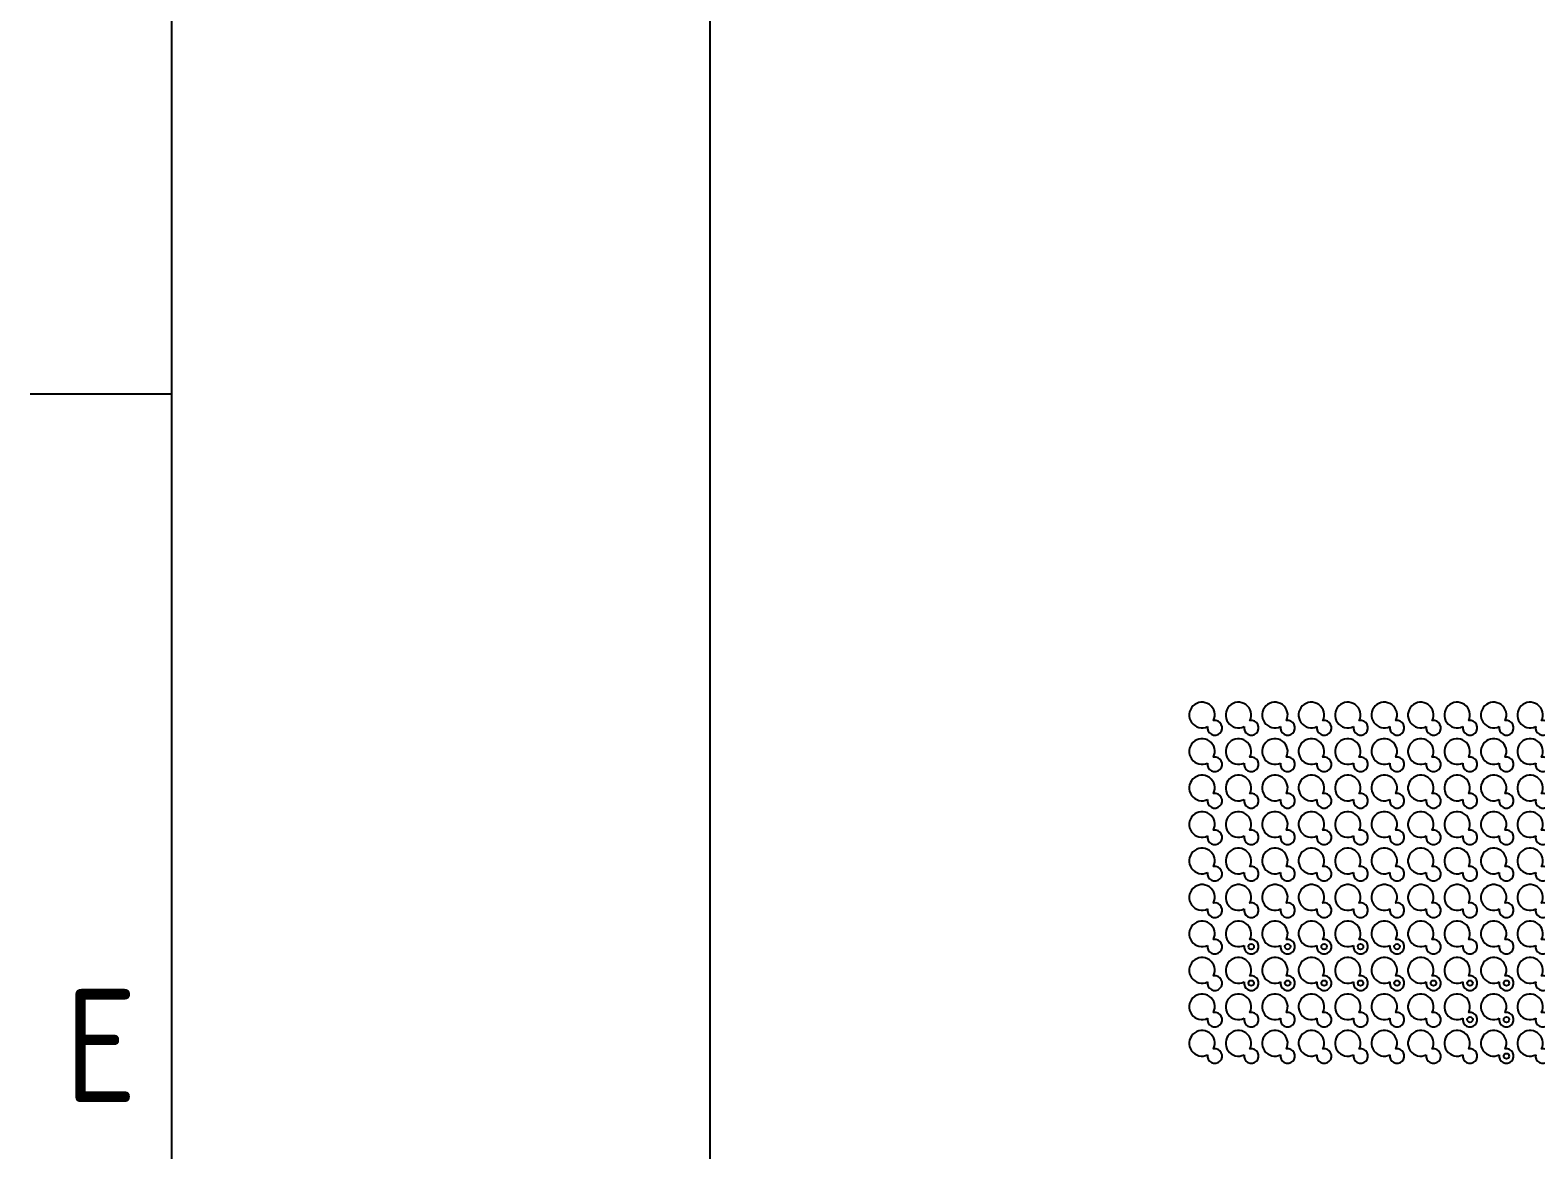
# Model space of a CAD drawing. Header units: millimetres. Extents: x -28 to 301, y -25 to 208.
# Drawn here: x -23.65 to 17.66, y 33.58 to 64.28 of the extents above; entities that cross this region are included whole.
import ezdxf
from ezdxf.enums import TextEntityAlignment as Align

# ---------------------------------------------------------------- set-up
doc = ezdxf.new("R2010")
doc.units = ezdxf.units.MM
doc.header["$MEASUREMENT"] = 0
for name, color, linetype in [('drills_via_1_64', 7, 'Continuous'), ('outline', 7, 'Continuous'), ('Title Block', 7, 'Continuous')]:
    doc.layers.add(name, color=color, linetype=linetype)
doc.styles.add('ACISOTS', font='isocp.shx', dxfattribs={"height": 1})
doc.styles.add('ISO Proportional', font='isocp.shx')

# ---------------------------------------------------------------- blocks, each defined once
blk = doc.blocks.new('*U107')
at = {"linetype": 'Continuous'}
blk.add_lwpolyline([(-0.053, 0.215, 3.187089), (-0.215, 0.053, 5.958673)], format="xyb", close=True, dxfattribs=at)
blk = doc.blocks.new('*U108')
at = {"color": 0, "linetype": 'ByBlock', "lineweight": -2, "transparency": 16777216}
for p in [(-29, 0), (-28, 0), (-27, 0), (-26, 0), (-25, 0), (-24, 0), (-23, 0), (-22, 0), (-21, 0), (-20, 0), (-19, 0), (-18, 0), (-17, 0), (-16, 0), (-15, 0), (-14, 0), (-13, 0), (-12, 0), (-11, 0), (-10, 0), (-9, 0), (-8, 0), (-7, 0), (-6, 0), (-5, 0), (-4, 0), (-3, 0), (-2, 0), (-1, 0), (0, 0), (-29, -1), (-28, -1), (-27, -1), (-26, -1), (-25, -1), (-24, -1), (-23, -1), (-22, -1), (-21, -1), (-20, -1), (-19, -1), (-18, -1), (-17, -1), (-16, -1), (-15, -1), (-14, -1), (-13, -1), (-12, -1), (-11, -1), (-10, -1), (-9, -1), (-8, -1), (-7, -1), (-6, -1), (-5, -1), (-4, -1), (-3, -1), (-2, -1), (-1, -1), (0, -1), (-29, -2), (-28, -2), (-27, -2), (-26, -2), (-25, -2), (-24, -2), (-23, -2), (-22, -2), (-21, -2), (-20, -2), (-19, -2), (-18, -2), (-17, -2), (-16, -2), (-15, -2), (-14, -2), (-13, -2), (-12, -2), (-11, -2), (-10, -2), (-9, -2), (-8, -2), (-7, -2), (-6, -2), (-5, -2), (-4, -2), (-3, -2), (-2, -2), (-1, -2), (0, -2), (-29, -3), (-28, -3), (-27, -3), (-26, -3), (-25, -3), (-24, -3), (-23, -3), (-22, -3), (-21, -3), (-20, -3), (-19, -3), (-18, -3), (-17, -3), (-16, -3), (-15, -3), (-14, -3), (-13, -3), (-12, -3), (-11, -3), (-10, -3), (-9, -3), (-8, -3), (-7, -3), (-6, -3), (-5, -3), (-4, -3), (-3, -3), (-2, -3), (-1, -3), (0, -3), (-29, -4), (-28, -4), (-27, -4), (-26, -4), (-25, -4), (-24, -4), (-23, -4), (-22, -4), (-21, -4), (-20, -4), (-19, -4), (-18, -4), (-17, -4), (-16, -4), (-15, -4), (-14, -4), (-13, -4), (-12, -4), (-11, -4), (-10, -4), (-9, -4), (-8, -4), (-7, -4), (-6, -4), (-5, -4), (-4, -4), (-3, -4), (-2, -4), (-1, -4), (0, -4), (-29, -5), (-28, -5), (-27, -5), (-26, -5), (-25, -5), (-24, -5), (-23, -5), (-22, -5), (-21, -5), (-20, -5), (-19, -5), (-18, -5), (-17, -5), (-16, -5), (-15, -5), (-14, -5), (-13, -5), (-12, -5), (-11, -5), (-10, -5), (-9, -5), (-8, -5), (-7, -5), (-6, -5), (-5, -5), (-4, -5), (-3, -5), (-2, -5), (-1, -5), (0, -5), (-29, -6), (-28, -6), (-27, -6), (-26, -6), (-25, -6), (-24, -6), (-23, -6), (-22, -6), (-21, -6), (-20, -6), (-19, -6), (-18, -6), (-17, -6), (-16, -6), (-15, -6), (-14, -6), (-13, -6), (-12, -6), (-11, -6), (-10, -6), (-9, -6), (-8, -6), (-7, -6), (-6, -6), (-5, -6), (-4, -6), (-3, -6), (-2, -6), (-1, -6), (0, -6), (-29, -7), (-28, -7), (-27, -7), (-26, -7), (-25, -7), (-24, -7), (-23, -7), (-22, -7), (-21, -7), (-20, -7), (-19, -7), (-18, -7), (-17, -7), (-16, -7), (-15, -7), (-14, -7), (-13, -7), (-12, -7), (-11, -7), (-10, -7), (-9, -7), (-8, -7), (-7, -7), (-6, -7), (-5, -7), (-4, -7), (-3, -7), (-2, -7), (-1, -7), (0, -7), (-29, -8), (-28, -8), (-27, -8), (-26, -8), (-25, -8), (-24, -8), (-23, -8), (-22, -8), (-21, -8), (-20, -8), (-19, -8), (-18, -8), (-17, -8), (-16, -8), (-15, -8), (-14, -8), (-13, -8), (-12, -8), (-11, -8), (-10, -8), (-9, -8), (-8, -8), (-7, -8), (-6, -8), (-5, -8), (-4, -8), (-3, -8), (-2, -8), (-1, -8), (0, -8), (-29, -9), (-28, -9), (-27, -9), (-26, -9), (-25, -9), (-24, -9), (-23, -9), (-22, -9), (-21, -9), (-20, -9), (-19, -9), (-18, -9), (-17, -9), (-16, -9), (-15, -9), (-14, -9), (-13, -9), (-12, -9), (-11, -9), (-10, -9), (-9, -9), (-8, -9), (-7, -9), (-6, -9), (-5, -9), (-4, -9), (-3, -9), (-2, -9), (-1, -9), (0, -9)]:
    blk.add_blockref('*U107', p, dxfattribs=at)
blk = doc.blocks.new('Title Block')
at = {"layer": 'Title Block'}
for p, q in [((11, 284.23), (11, 10)), ((11, 101.575), (6.05, 101.575))]:
    blk.add_line(p, q, dxfattribs=at)
at = {"layer": 'Title Block', "style": 'ISO Proportional'}
blk.add_text('E', height=3.96, dxfattribs=at).set_placement((8.525, 78.805), align=Align.MIDDLE)
at = {"layer": 'Title Block', "lineweight": 35, "style": 'ACISOTS'}
for tag, p, height in [('FILE_NAME', (254.412, 53.895), 3), ('FSCM_NO', (293.682, 53.036), 3), ('SHEET', (326.775, 52.113), 3), ('SCALE', (368.025, 52.113), 3), ('SIZE', (254.703, 48.23), 3), ('DESIGN_ACTIVITY', (328.785, 43.136), 3.5), ('CHECK_DATE', (254.412, 41.895), 3), ('CHECK_DATE', (254.703, 36.143), 3), ('CHECKED_BY', (277.956, 36.143), 3), ('SHEETNAME', (326.775, 30.475), 6), ('APPROVAL_DATE', (254.703, 30.171), 3), ('APPROVED_BY', (277.956, 30.171), 3), ('DRAWING_SUBTITLE', (328.785, 25.443), 3), ('ISSUE_DATE', (254.703, 24.084), 3), ('ISSUED_BY', (277.956, 24.084), 3), ('REVISION', (254.703, 18.084), 3), ('SHEETNUMBER-NAME', (326.775, 11.765), 6), ('CONTRACT_NO', (254.703, 12.084), 3.5)]:
    blk.add_attdef(tag, p, '', height=height, dxfattribs=at)

msp = doc.modelspace()

# ---------------------------------------------------------------- linework, layer by layer
at = {"layer": 'drills_via_1_64'}
for centre in [(9.85, 39.15), (10.85, 39.15), (11.85, 39.15), (12.85, 39.15), (13.85, 39.15), (9.85, 38.15), (10.85, 38.15), (11.85, 38.15), (12.85, 38.15), (13.85, 38.15), (14.85, 38.15), (15.85, 38.15), (16.85, 38.15), (15.85, 37.15), (16.85, 37.15), (16.85, 36.15)]:
    msp.add_circle(centre, 0.075, dxfattribs=at)
at = {"layer": 'outline'}
msp.add_lwpolyline([(-5, 167), (-5, 3), (-5, 3), (-4.98858, 2.73853), (-4.95442, 2.47906), (-4.89778, 2.22354), (-4.81908, 1.97394), (-4.71892, 1.73214), (-4.59808, 1.5), (-4.45746, 1.27927), (-4.29813, 1.07164), (-4.12132, 0.87868), (-3.92836, 0.70187), (-3.72073, 0.54254), (-3.5, 0.40192), (-3.26786, 0.28108), (-3.02606, 0.18092), (-2.77646, 0.10222), (-2.52094, 0.04558), (-2.26147, 0.01142), (-2, 0), (99, 0)], dxfattribs=at)

# ---------------------------------------------------------------- block references
at = {"linetype": 'Continuous', "xscale": 0.7843488026494568, "yscale": 0.7843488026494568, "zscale": 0.7843488026494568}
msp.add_blockref('Title Block', (-28.39371, -25.37379), dxfattribs=at)
at = {"linetype": 'Continuous', "rotation": 180}
msp.add_blockref('*U108', (8.6, 36.4), dxfattribs=at)

doc.saveas('drawing.dxf')
